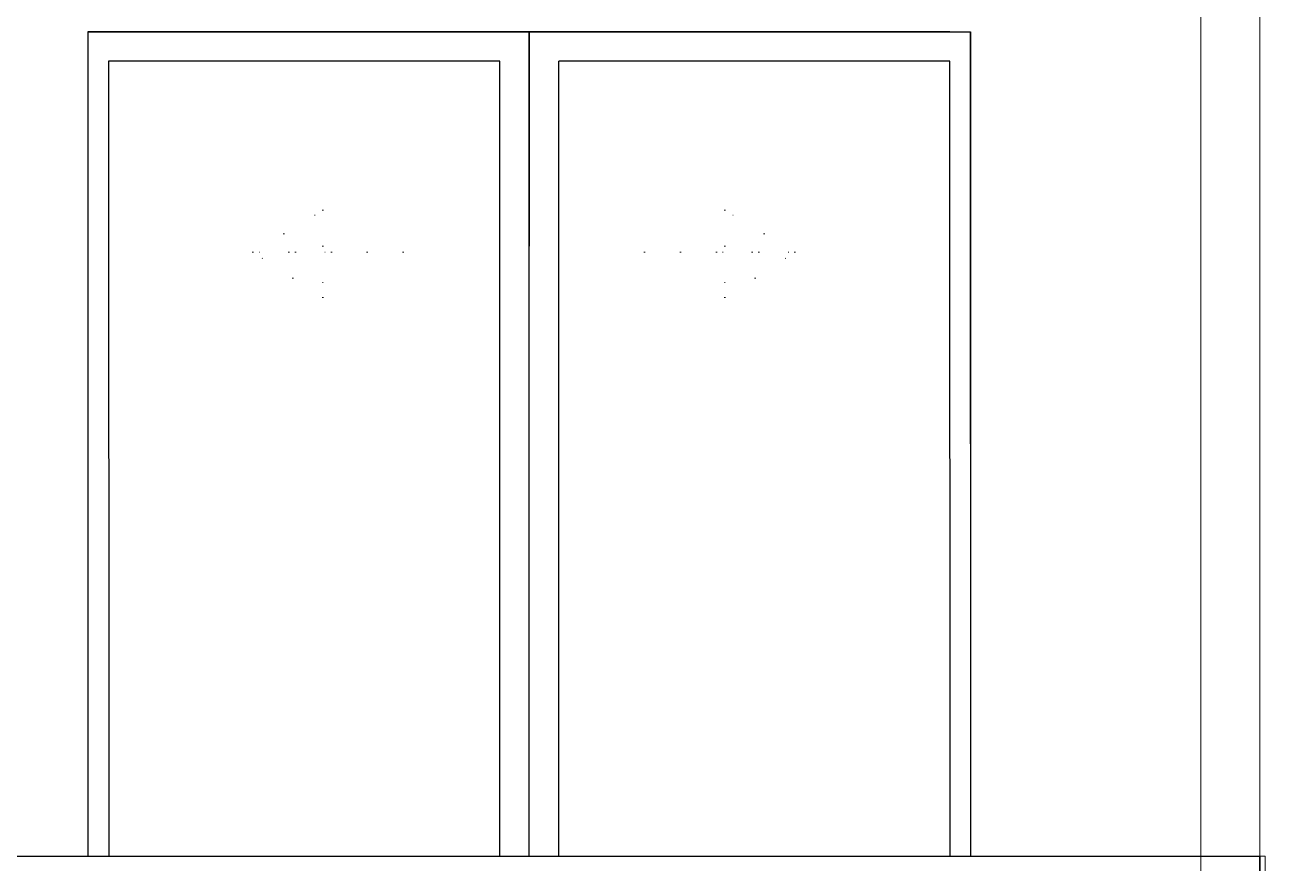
# Model space of a CAD drawing. Extents: x 775040 to 808375, y 4159409 to 4163651.
# Drawn here: x 797201.7 to 797412.5, y 4160650 to 4160792.4 of the extents above; entities that cross this region are included whole.
import ezdxf

# ---------------------------------------------------------------- set-up
doc = ezdxf.new("R2010")
doc.units = 0
doc.header["$MEASUREMENT"] = 0
doc.linetypes.add('ACAD_ISO07W100', pattern=[3, 0, -3])
doc.linetypes.add('DUZ', pattern=[500, 500])
doc.layers.get('0').update_dxf_attribs({"linetype": 'DUZ'})
doc.layers.add('pencere', color=3, linetype='Continuous')
for name, color, linetype, lineweight in [('Z_g2', 2, 'Continuous', 9), ('Z_g6', 6, 'Continuous', 20), ('Z_g8', 192, 'Continuous', 30), ('Z_izdot', 42, 'ACAD_ISO07W100', 9)]:
    doc.layers.add(name, color=color, linetype=linetype, lineweight=lineweight)

msp = doc.modelspace()

# ---------------------------------------------------------------- linework, layer by layer
at = {"color": 1, "linetype": 'Continuous', "lineweight": 20}
msp.add_line((797212.42, 4160791.18), (797212.42, 4160651.14), dxfattribs=at)
at = {"color": 7, "linetype": 'Continuous'}
for p in [(797157.42, 4160651.14), (797411.56, 4160561.14)]:
    msp.add_line(p, (797411.56, 4160651.14), dxfattribs=at)
at = {"layer": 'pencere', "color": 5}
for p, q in [((797212.42, 4160791.18), (797362.42, 4160791.18)), ((797358.92, 4160791.18), (797215.92, 4160791.18)), ((797287.42, 4160791.18), (797287.42, 4160754.76)), ((797287.42, 4160651.14), (797287.42, 4160791.18)), ((797362.42, 4160791.18), (797362.42, 4160651.14))]:
    msp.add_line(p, q, dxfattribs=at)
at = {"layer": 'pencere', "color": 21}
for p, q in [((797282.42, 4160651.14), (797282.42, 4160786.18)), ((797292.42, 4160651.14), (797292.42, 4160786.18))]:
    msp.add_line(p, q, dxfattribs=at)
at = {"layer": 'pencere', "color": 5}
for points in [[(797358.92, 4160791.18), (797215.92, 4160791.18), (797212.38, 4160791.18), (797212.4, 4160651.14)], [(797358.92, 4160791.18), (797362.38, 4160791.18), (797362.4, 4160651.14)]]:
    msp.add_lwpolyline(points, dxfattribs=at)
at = {"layer": 'pencere', "color": 21}
for points in [[(797282.42, 4160786.18), (797215.92, 4160786.18), (797215.94, 4160651.14)], [(797358.94, 4160651.14), (797358.92, 4160786.18), (797292.42, 4160786.18)]]:
    msp.add_lwpolyline(points, dxfattribs=at)
at = {"layer": 'Z_g2'}
for p, q in [((797412.5, 4160651.14), (797157.42, 4160651.14)), ((797412.5, 4160644.42), (797412.5, 4160651.14))]:
    msp.add_line(p, q, dxfattribs=at)
at = {"layer": 'Z_g6'}
for p, q in [((797401.56, 4160561.14), (797401.56, 4160801.14)), ((797411.56, 4160561.14), (797411.56, 4160801.14))]:
    msp.add_line(p, q, dxfattribs=at)
at = {"layer": 'Z_g8'}
msp.add_line((797411.56, 4160651.14), (797411.56, 4160529.14), dxfattribs=at)
at = {"layer": 'Z_izdot', "ltscale": 2}
for p, q in [((797240.45, 4160753.73), (797252.33, 4160760.85)), ((797252.33, 4160760.85), (797252.33, 4160746.02)), ((797332.56, 4160753.73), (797320.68, 4160760.85)), ((797320.68, 4160760.85), (797320.68, 4160746.02)), ((797265.98, 4160753.73), (797240.45, 4160753.73)), ((797240.45, 4160753.73), (797253.21, 4160753.73)), ((797252.33, 4160746.02), (797240.45, 4160753.73)), ((797307.02, 4160753.73), (797332.56, 4160753.73)), ((797332.56, 4160753.73), (797319.79, 4160753.73)), ((797320.68, 4160746.02), (797332.56, 4160753.73))]:
    msp.add_line(p, q, dxfattribs=at)

doc.saveas('drawing.dxf')
